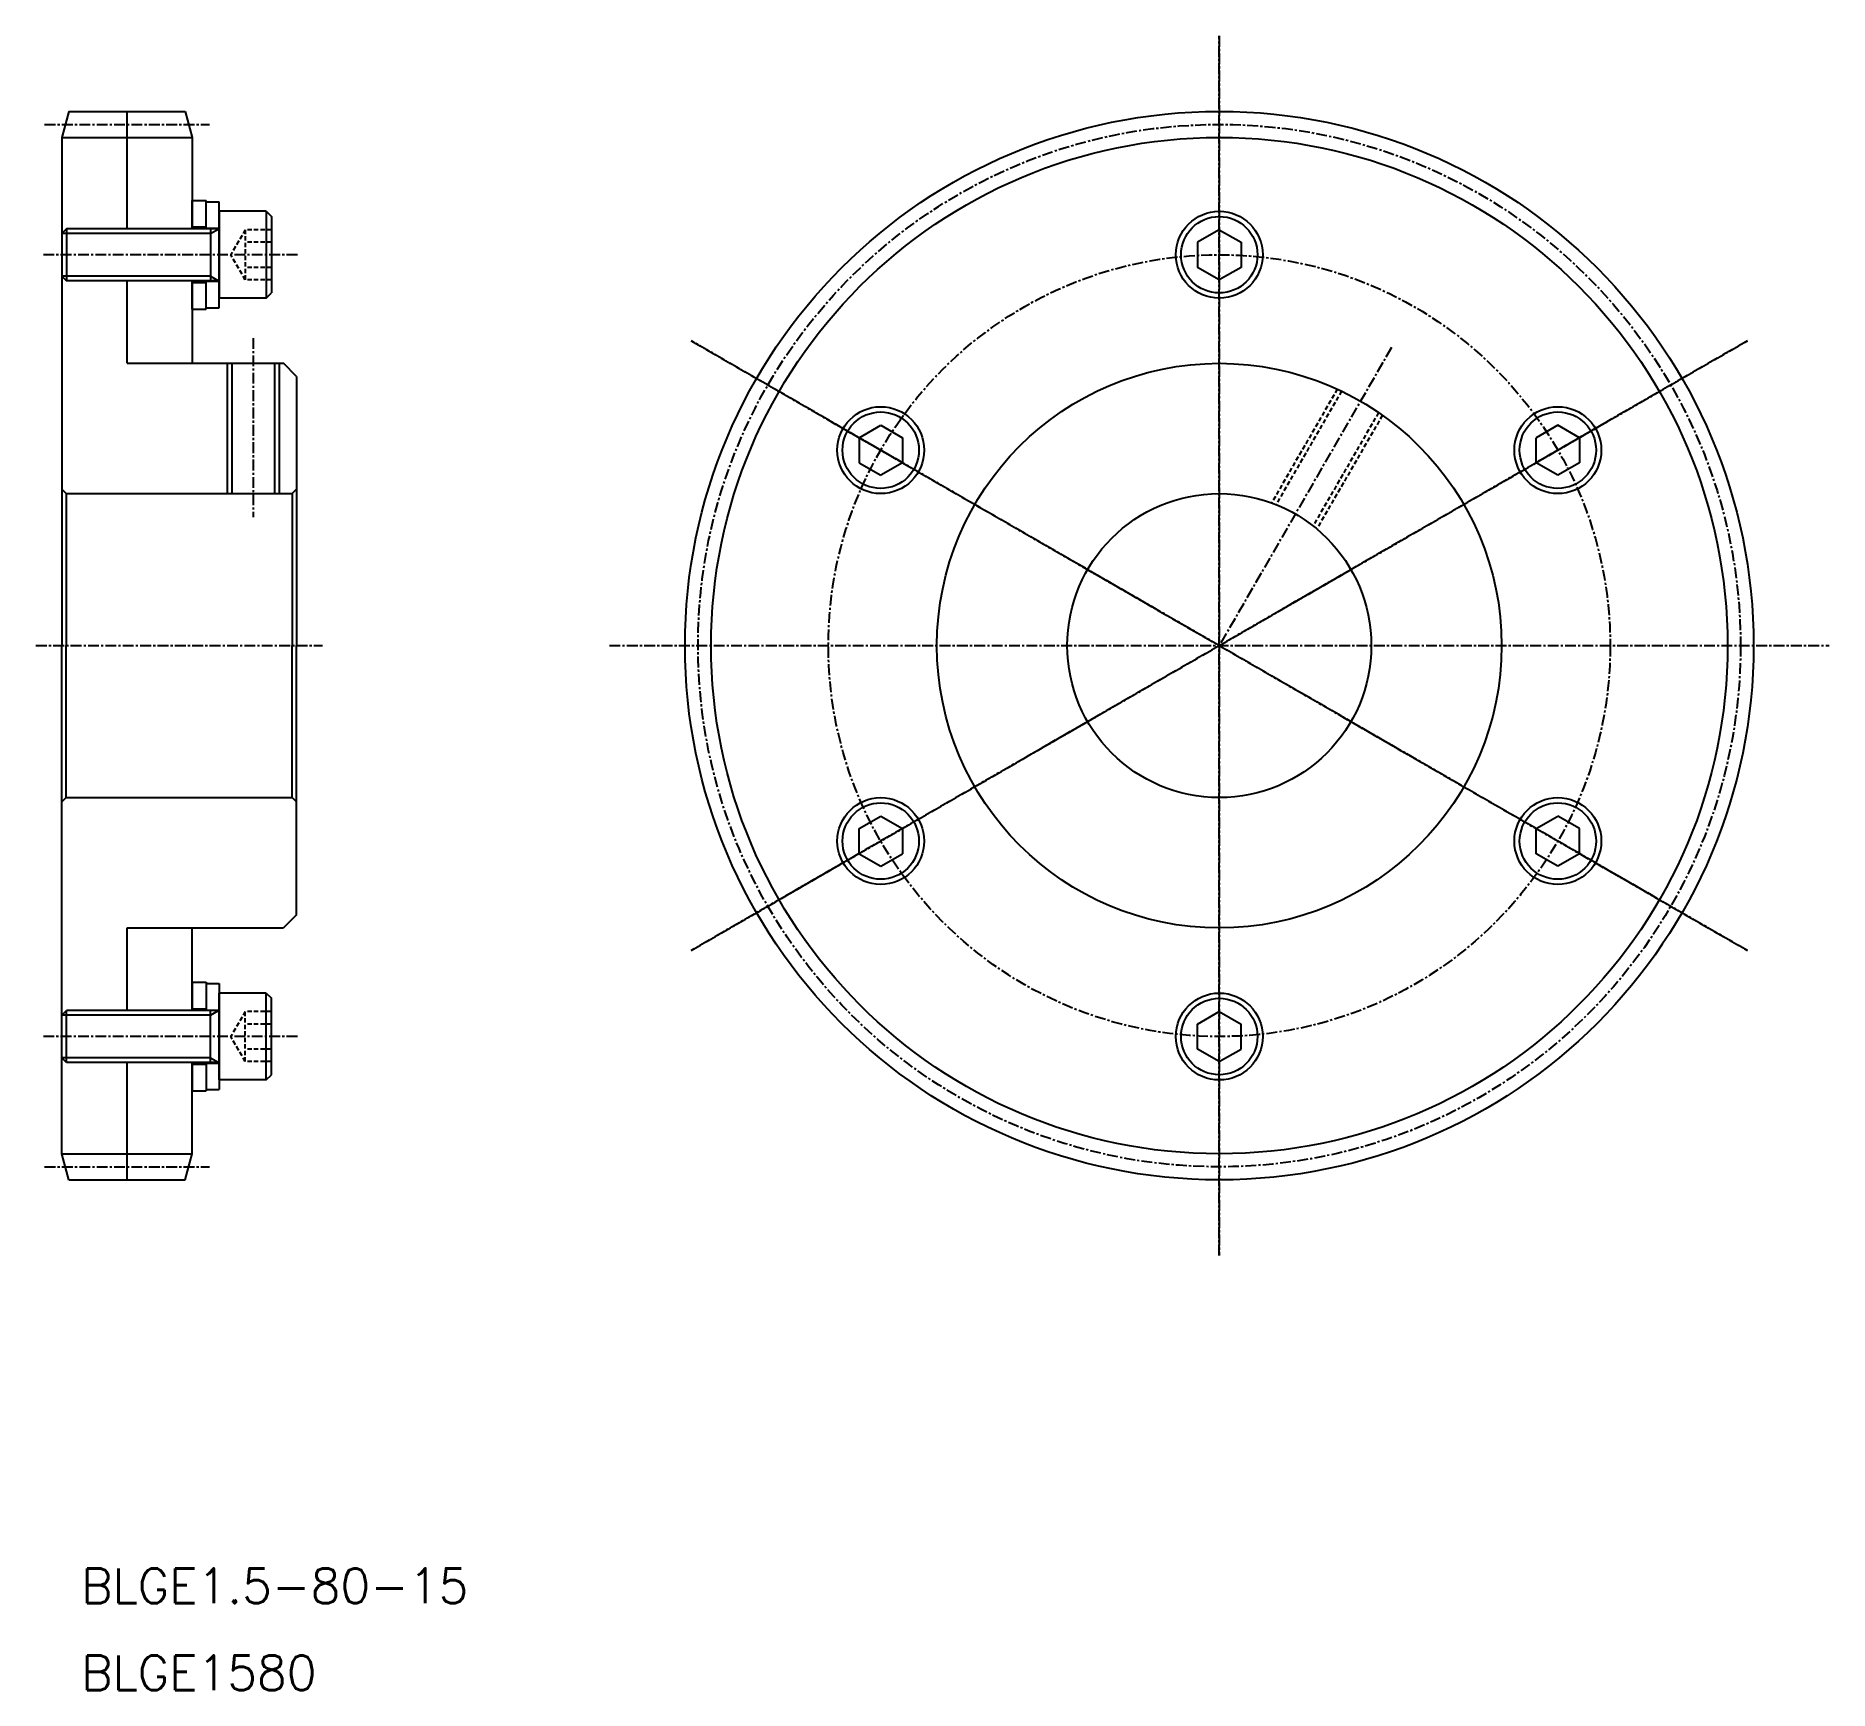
# Model space of a CAD drawing. Extents: x 58 to 265, y 77 to 268.
import ezdxf

# ---------------------------------------------------------------- set-up
doc = ezdxf.new("R2010")
doc.units = 0
doc.linetypes.add('CENTER', pattern=[2, 1.25, -0.25, 0.25, -0.25])
doc.linetypes.add('DASHED', pattern=[0.75, 0.5, -0.25])
doc.layers.get('0').update_dxf_attribs({"linetype": 'CONTINUOUS'})
doc.layers.add('CENTER', color=1, linetype='CENTER')
doc.styles.get("Standard").update_dxf_attribs({"font": 'txt', "bigfont": 'BIGFONT'})

msp = doc.modelspace()

# ---------------------------------------------------------------- linework, layer by layer
at = {"color": 7, "linetype": 'CONTINUOUS'}
for p, q in [((62.26, 258.86), (61.46, 255.86)), ((62.26, 258.86), (75.65, 258.86)), ((68.96, 245.36), (68.96, 258.86)), ((75.65, 258.86), (76.46, 255.86)), ((61.46, 255.86), (61.46, 197.36)), ((61.46, 255.86), (76.46, 255.86)), ((76.46, 255.86), (76.46, 245.36)), ((76.46, 245.36), (76.46, 248.61)), ((76.46, 248.61), (78.06, 248.61)), ((78.06, 245.36), (78.06, 248.61)), ((78.06, 245.36), (78.06, 248.46)), ((78.06, 248.46), (79.56, 248.46)), ((79.56, 236.26), (79.56, 248.46)), ((79.56, 247.36), (79.56, 237.36)), ((84.96, 247.36), (79.56, 247.36)), ((82.26, 247.36), (82.26, 247.36)), ((83.61, 247.36), (83.61, 247.36)), ((84.96, 247.36), (84.96, 237.36)), ((84.96, 247.36), (85.56, 246.76)), ((85.56, 246.76), (85.56, 237.96)), ((62, 245.36), (61.46, 244.81)), ((61.46, 244.82), (61.46, 239.9)), ((61.46, 243.86), (61.46, 243.86)), ((62, 245.36), (62, 239.36)), ((79.56, 245.36), (62, 245.36)), ((76.46, 245.56), (78.06, 245.56)), ((78.06, 245.41), (79.56, 245.41)), ((78.56, 245.36), (78.56, 239.36)), ((194.68, 245.24), (192.18, 243.8)), ((192.18, 243.8), (192.18, 240.91)), ((194.68, 245.24), (197.18, 243.8)), ((197.18, 243.8), (197.18, 240.91)), ((61.46, 239.9), (62, 239.36)), ((194.68, 239.47), (192.18, 240.91)), ((197.18, 240.91), (194.68, 239.47)), ((79.56, 239.36), (62, 239.36)), ((68.96, 229.86), (68.96, 239.36)), ((76.46, 239.36), (76.46, 229.86)), ((76.46, 236.11), (76.46, 239.36)), ((76.46, 239.16), (78.06, 239.16)), ((78.06, 236.11), (78.06, 239.36)), ((78.06, 236.26), (78.06, 239.36)), ((78.06, 239.31), (79.56, 239.31)), ((84.96, 237.36), (85.56, 237.96)), ((76.46, 236.11), (78.06, 236.11)), ((78.06, 236.26), (79.56, 236.26)), ((84.96, 237.36), (79.56, 237.36)), ((68.96, 229.86), (86.96, 229.86)), ((81, 229.86), (81, 214.86)), ((85.91, 229.86), (85.91, 214.86)), ((88.46, 228.36), (86.96, 229.86)), ((88.46, 228.36), (88.46, 197.36)), ((61.46, 226.36), (61.46, 226.36)), ((153.21, 221.3), (155.71, 222.74)), ((153.21, 221.3), (153.21, 218.41)), ((155.71, 222.74), (158.21, 221.3)), ((158.21, 221.3), (158.21, 218.41)), ((233.65, 222.74), (231.15, 221.3)), ((231.15, 218.41), (231.15, 221.3)), ((236.15, 221.3), (233.65, 222.74)), ((236.15, 221.3), (236.15, 218.41)), ((153.21, 218.41), (155.71, 216.97)), ((158.21, 218.41), (155.71, 216.97)), ((233.65, 216.97), (231.15, 218.41)), ((236.15, 218.41), (233.65, 216.97)), ((61.96, 214.86), (61.46, 215.36)), ((61.96, 214.86), (87.96, 214.86)), ((61.96, 214.86), (61.96, 197.36)), ((87.96, 214.86), (88.46, 215.36)), ((87.96, 214.86), (87.96, 197.36)), ((61.46, 138.86), (61.46, 197.36)), ((61.96, 179.86), (61.96, 197.36)), ((87.96, 179.86), (87.96, 197.36)), ((88.46, 166.36), (88.46, 197.36)), ((61.96, 179.86), (61.46, 179.36)), ((61.96, 179.86), (87.96, 179.86)), ((87.96, 179.86), (88.46, 179.36)), ((153.21, 176.3), (155.71, 177.74)), ((155.71, 177.74), (158.21, 176.3)), ((231.15, 176.3), (233.65, 177.74)), ((236.15, 176.3), (233.65, 177.74)), ((153.21, 173.41), (153.21, 176.3)), ((158.21, 176.3), (158.21, 173.41)), ((231.15, 173.41), (231.15, 176.3)), ((236.15, 173.41), (236.15, 176.3)), ((153.21, 173.41), (155.71, 171.97)), ((155.71, 171.97), (158.21, 173.41)), ((233.65, 171.97), (231.15, 173.41)), ((236.15, 173.41), (233.65, 171.97)), ((61.46, 168.36), (61.46, 168.36)), ((88.46, 166.36), (86.96, 164.86)), ((68.96, 164.86), (86.96, 164.86)), ((68.96, 155.36), (68.96, 164.86)), ((76.46, 155.36), (76.46, 164.86)), ((76.46, 158.61), (76.46, 155.36)), ((76.46, 158.61), (78.06, 158.61)), ((78.06, 158.61), (78.06, 155.36)), ((78.06, 158.46), (78.06, 155.36)), ((78.06, 158.46), (79.56, 158.46)), ((79.56, 158.46), (79.56, 146.26)), ((79.56, 147.36), (79.56, 157.36)), ((84.96, 157.36), (79.56, 157.36)), ((84.96, 147.36), (84.96, 157.36)), ((84.96, 157.36), (85.56, 156.76)), ((61.46, 154.82), (62, 155.36)), ((62, 149.36), (62, 155.36)), ((79.56, 155.36), (62, 155.36)), ((76.46, 155.56), (78.06, 155.56)), ((78.06, 155.41), (79.56, 155.41)), ((78.56, 149.36), (78.56, 155.36)), ((85.56, 147.96), (85.56, 156.76)), ((192.18, 153.8), (194.68, 155.24)), ((194.68, 155.24), (197.18, 153.8)), ((61.46, 149.9), (61.46, 154.82)), ((192.18, 150.91), (192.18, 153.8)), ((197.18, 150.91), (197.18, 153.8)), ((61.46, 150.86), (61.46, 150.86)), ((194.68, 149.47), (192.18, 150.91)), ((194.68, 149.47), (197.18, 150.91)), ((62, 149.36), (61.46, 149.91)), ((79.56, 149.36), (62, 149.36)), ((68.96, 135.86), (68.96, 149.36)), ((76.46, 138.86), (76.46, 149.36)), ((76.46, 149.36), (76.46, 146.11)), ((76.46, 149.16), (78.06, 149.16)), ((78.06, 149.36), (78.06, 146.11)), ((78.06, 149.36), (78.06, 146.26)), ((78.06, 149.31), (79.56, 149.31)), ((84.96, 147.36), (79.56, 147.36)), ((82.26, 147.36), (82.26, 147.36)), ((83.61, 147.36), (83.61, 147.36)), ((84.96, 147.36), (85.56, 147.96)), ((76.46, 146.11), (78.06, 146.11)), ((78.06, 146.26), (79.56, 146.26)), ((61.46, 138.86), (76.46, 138.86)), ((62.26, 135.86), (61.46, 138.86)), ((75.65, 135.86), (76.46, 138.86)), ((62.26, 135.86), (75.65, 135.86))]:
    msp.add_line(p, q, dxfattribs=at)
at = {"color": 3, "linetype": 'CONTINUOUS'}
for p, q in [((78.56, 244.81), (61.46, 244.81)), ((78.56, 244.81), (79.51, 245.36)), ((78.56, 239.9), (61.46, 239.9)), ((78.56, 239.9), (79.49, 239.36)), ((80.46, 229.86), (80.46, 214.86)), ((86.46, 229.86), (86.46, 214.86)), ((78.56, 154.82), (79.49, 155.36)), ((78.56, 154.82), (61.46, 154.82)), ((78.56, 149.91), (61.46, 149.91)), ((78.56, 149.91), (79.51, 149.36))]:
    msp.add_line(p, q, dxfattribs=at)
at = {"color": 3, "linetype": 'DASHED'}
for p, q in [((82.56, 245.24), (80.89, 242.36)), ((82.56, 245.24), (82.56, 239.47)), ((85.56, 245.24), (82.56, 245.24)), ((85.56, 243.8), (82.56, 243.8)), ((82.56, 239.47), (80.89, 242.36)), ((85.56, 240.91), (82.56, 240.91)), ((85.56, 239.47), (82.56, 239.47)), ((208.26, 226.88), (200.7, 213.79)), ((208.75, 226.65), (201.21, 213.59)), ((213.01, 224.19), (205.47, 211.13)), ((213.46, 223.88), (205.9, 210.79)), ((82.56, 155.24), (80.89, 152.36)), ((82.56, 149.47), (82.56, 155.24)), ((85.56, 155.24), (82.56, 155.24)), ((85.56, 153.8), (82.56, 153.8)), ((82.56, 149.47), (80.89, 152.36)), ((85.56, 150.91), (82.56, 150.91)), ((85.56, 149.47), (82.56, 149.47))]:
    msp.add_line(p, q, dxfattribs=at)
at = {"color": 7, "linetype": 'CONTINUOUS'}
for centre, radius in [((194.68, 197.36), 61.5), ((194.68, 242.36), 5), ((194.68, 242.36), 4.4), ((194.68, 197.36), 32.5), ((155.71, 219.86), 5), ((155.71, 219.86), 4.4), ((233.65, 219.86), 5), ((233.65, 219.86), 4.4), ((194.68, 197.36), 17.5), ((155.71, 174.86), 5), ((233.65, 174.86), 5), ((155.71, 174.86), 4.4), ((233.65, 174.86), 4.4), ((194.68, 152.36), 5), ((194.68, 152.36), 4.4)]:
    msp.add_circle(centre, radius, dxfattribs=at)
at = {"color": 3, "linetype": 'CONTINUOUS'}
msp.add_circle((194.68, 197.36), 58.5, dxfattribs=at)
at = {"layer": 'CENTER', "color": 1, "linetype": 'CENTER'}
for p, q in [((194.68, 267.56), (194.68, 127.16)), ((194.68, 127.16), (194.68, 267.56)), ((59.46, 257.36), (78.46, 257.36)), ((88.56, 242.36), (59.35, 242.36)), ((83.46, 232.77), (83.46, 212.15)), ((133.88, 232.46), (255.47, 162.26)), ((133.88, 162.26), (255.47, 232.46)), ((255.47, 162.26), (133.88, 232.46)), ((255.47, 232.46), (133.88, 162.26)), ((214.49, 231.67), (194.68, 197.36)), ((58.46, 197.36), (91.46, 197.36)), ((124.48, 197.36), (264.88, 197.36)), ((88.56, 152.36), (59.35, 152.36)), ((59.46, 137.36), (78.46, 137.36))]:
    msp.add_line(p, q, dxfattribs=at)
for radius in [60, 45]:
    msp.add_circle((194.68, 197.36), radius, dxfattribs=at)

# ---------------------------------------------------------------- texts
at = {"color": 7, "linetype": 'CONTINUOUS'}
for s, p in [('BLGE1.5-80-15', (63.68, 87.12)), ('BLGE1580', (63.68, 77.12))]:
    msp.add_text(s, height=4, dxfattribs=at).set_placement(p)

doc.saveas('drawing.dxf')
